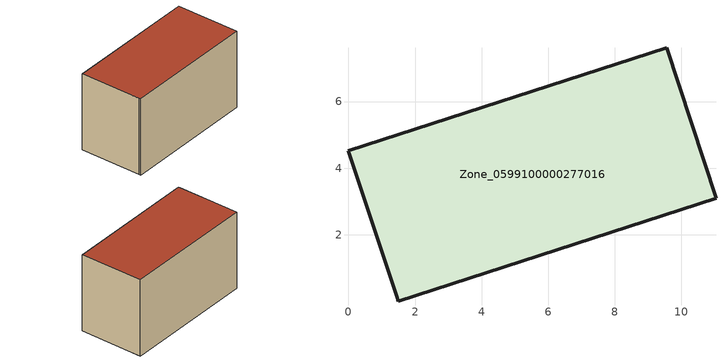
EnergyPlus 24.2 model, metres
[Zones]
Zone_0599100000277016
 floor ground (C_G): 1.45,0.15 0,4.53 9.57,7.61 11.04,3.09 1.5,0.01 z3.51
 wall outside (C_F): 11.04,3.09 9.57,7.61 0,4.53 1.45,0.15 1.5,0.01 11.04,3.09 z3.51:9.38
 roof outside (C_R): 0,4.53 1.45,0.15 1.5,0.01 11.04,3.09 9.57,7.61 z9.38
[BUILDING]
Pand.0599100000277016: North Axis=0; Terrain=City; Loads Convergence Tolerance Value=0.04; Temperature Convergence Tolerance Value=0.4; Solar Distribution=FullExterior; Maximum Number of Warmup Days=25; Minimum Number of Warmup Days=1
[Site:Location]
Rotterdam.The.Hague.AP_ZH_NLD Design_Conditions: Latitude=51.96; Longitude=4.45; Time Zone=1; Elevation=-4.5
[SITE:GROUNDTEMPERATURE:BUILDINGSURFACE]
18, 18, 18, 18, 18, 18, 18, 18, 18, 18, 18, 18
[MATERIAL] Thermal Absorptance=0.9; Solar Absorptance=0.7; Visible Absorptance=0.7
Name | Roughness | Thickness | Conductivity | Density | Specific Heat
G.TC.1946-1964 | MediumSmooth | 0.15 | 1 | 540 | 1210
F.TC.1946-1964 | Rough | 0.3 | 0.857143 | 1920 | 840
R.TC.1946-1964 | MediumRough | 0.2 | 0.235294 | 1500 | 1000
[CONSTRUCTION]
C_G: G.TC.1946-1964
C_F: F.TC.1946-1964
C_R: R.TC.1946-1964
[ZONE]
Zone_0599100000277016: Type=1; Multiplier=1; Ceiling Height=Autocalculate; Volume=Autocalculate; Floor Area=autocalculate; Part of Total Floor Area=Yes
[ZONEINFILTRATION:DESIGNFLOWRATE]
Infil_Zone_0599100000277016: Zone or ZoneList or Space or SpaceList=Zone_0599100000277016; Schedule=AlwaysOn; Design Flow Rate Calculation Method=Flow/Area; Flow Rate per Floor Area=0.003; Constant Term Coefficient=1; Temperature Term Coefficient=0; Velocity Term Coefficient=0; Velocity Squared Term Coefficient=0
[HVACTEMPLATE:ZONE:IDEALLOADSAIRSYSTEM]
Zone_0599100000277016: Maximum Heating Supply Air Temperature=50; Minimum Cooling Supply Air Temperature=13; Maximum Heating Supply Air Humidity Ratio=0.0156; Minimum Cooling Supply Air Humidity Ratio=0.0077; Heating Limit=NoLimit; Cooling Limit=NoLimit; Dehumidification Control Type=ConstantSensibleHeatRatio; Cooling Sensible Heat Ratio=0.7; Dehumidification Setpoint=60; Humidification Control Type=None; Humidification Setpoint=30; Outdoor Air Method=None; Outdoor Air Flow Rate per Person=0.00944; Outdoor Air Flow Rate per Zone Floor Area=0; Outdoor Air Flow Rate per Zone=0; Demand Controlled Ventilation Type=None; Outdoor Air Economizer Type=NoEconomizer; Heat Recovery Type=None; Sensible Heat Recovery Effectiveness=0.7; Latent Heat Recovery Effectiveness=0.65
[ZONECONTROL:THERMOSTAT]
ThermostatControl_Zone_0599100000277016: Zone or ZoneList=Zone_0599100000277016; Control Type Schedule=DualSetpointControlType; Control 1=Thermostat_Zone_0599100000277016; Temperature Difference Between Cutout And Setpoint=0
[THERMOSTATSETPOINT:DUALSETPOINT]
Thermostat_Zone_0599100000277016: Heating Setpoint Temperature Schedule=HeatingSetpoint_Zone_0599100000277016; Cooling Setpoint Temperature Schedule=CoolingSetpoint_Zone_0599100000277016
[SCHEDULE:COMPACT]
HeatingSetpoint_Zone_0599100000277016: Through: 12/31, For: AllDays, Until: 24:00, 21
CoolingSetpoint_Zone_0599100000277016: Through: 12/31, For: AllDays, Until: 24:00, 24
DualSetpointControlType: Through: 12/31, For: AllDays, Until: 24:00, 4
AlwaysOn: Through: 12/31, For: AllDays, Until: 24:00, 1
